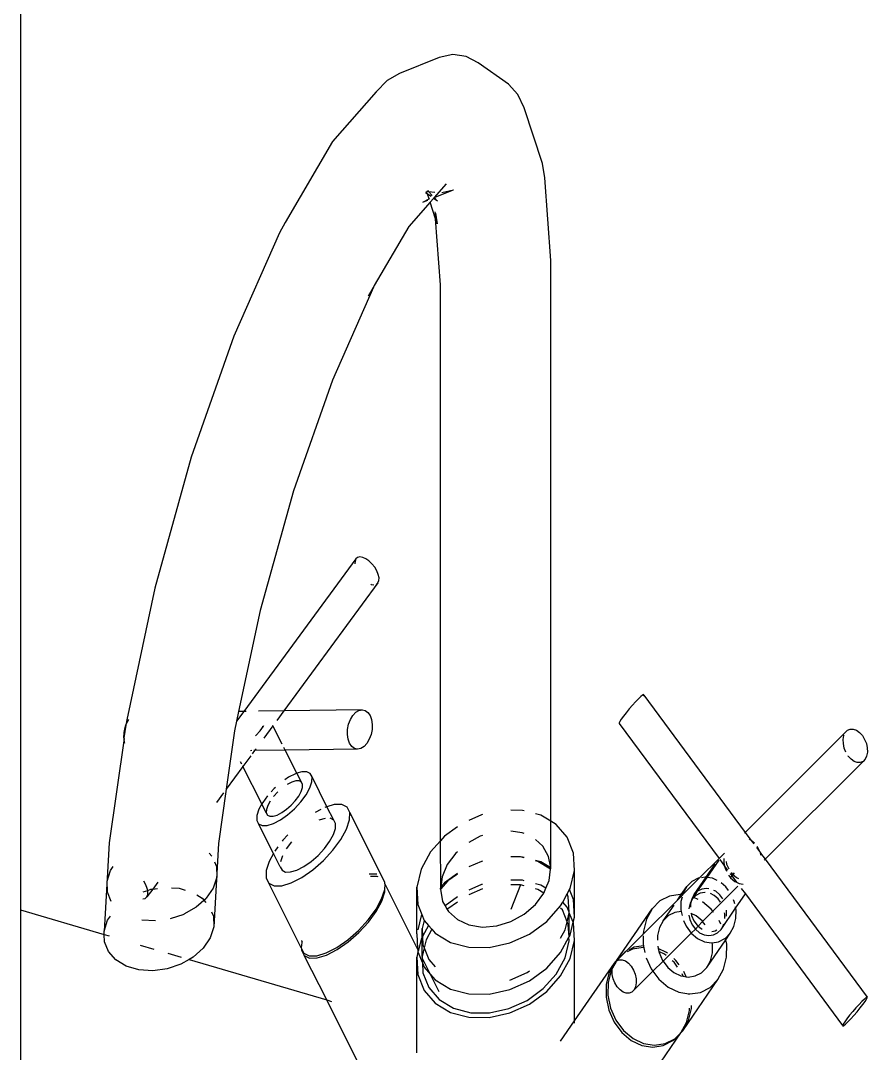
# Model space of a CAD drawing. Extents: x -4.5 to 11.4, y -6.8 to 6.5.
# Drawn here: x 4.4443 to 4.5459, y -2.7579 to -2.634 of the extents above; entities that cross this region are included whole.
import ezdxf

# ---------------------------------------------------------------- set-up
doc = ezdxf.new("R2010")
doc.units = 0
doc.layers.get('0').update_dxf_attribs({"linetype": 'CONTINUOUS'})

msp = doc.modelspace()

# ---------------------------------------------------------------- linework, layer by layer
for p, q in [((4.44431, -1.62088), (4.44431, -2.74071)), ((4.49451, -2.63843), (4.48978, -2.64033)), ((4.49616, -2.63807), (4.49451, -2.63843)), ((4.49775, -2.63828), (4.49616, -2.63807)), ((4.49919, -2.63904), (4.49775, -2.63828)), ((4.50283, -2.64162), (4.49919, -2.63904)), ((4.48978, -2.64033), (4.48828, -2.64119)), ((4.48828, -2.64119), (4.48697, -2.64252)), ((4.50396, -2.64284), (4.50283, -2.64162)), ((4.48697, -2.64252), (4.48171, -2.64849)), ((4.50471, -2.64446), (4.50396, -2.64284)), ((4.50692, -2.65112), (4.50471, -2.64446)), ((4.48171, -2.64849), (4.47606, -2.65821)), ((4.5072, -2.65284), (4.50692, -2.65112)), ((4.50792, -2.66277), (4.5072, -2.65284)), ((4.49312, -2.65481), (4.49289, -2.65465)), ((4.49312, -2.65481), (4.49301, -2.6545)), ((4.49305, -2.65447), (4.49322, -2.65445)), ((4.49316, -2.65434), (4.49322, -2.65445)), ((4.49322, -2.65445), (4.49325, -2.65449)), ((4.49325, -2.65449), (4.49368, -2.65496)), ((4.49325, -2.65449), (4.49401, -2.65459)), ((4.49538, -2.65359), (4.49392, -2.65523)), ((4.49392, -2.65523), (4.49623, -2.65431)), ((4.49484, -2.65461), (4.49623, -2.65431)), ((4.49344, -2.65578), (4.49087, -2.6587)), ((4.49256, -2.65578), (4.49331, -2.65538)), ((4.49256, -2.65578), (4.49317, -2.65554)), ((4.49355, -2.65511), (4.49312, -2.65481)), ((4.49331, -2.65538), (4.49312, -2.65481)), ((4.49331, -2.65538), (4.49336, -2.65533)), ((4.49384, -2.65532), (4.49344, -2.65578)), ((4.4941, -2.65777), (4.49344, -2.65578)), ((4.49392, -2.65523), (4.49384, -2.65532)), ((4.49434, -2.65567), (4.49384, -2.65532)), ((4.49392, -2.65523), (4.49434, -2.65567)), ((4.49409, -2.65708), (4.49404, -2.65693)), ((4.49409, -2.65708), (4.49429, -2.65836)), ((4.4941, -2.65777), (4.49409, -2.65708)), ((4.47606, -2.65821), (4.47537, -2.65944)), ((4.49429, -2.65836), (4.4941, -2.65777)), ((4.49468, -2.66569), (4.4941, -2.65777)), ((4.47537, -2.65944), (4.46989, -2.67185)), ((4.49087, -2.6587), (4.48673, -2.66578)), ((4.50792, -2.73008), (4.50792, -2.66277)), ((4.48673, -2.66578), (4.48664, -2.66597)), ((4.49468, -2.73241), (4.49468, -2.66569)), ((4.48664, -2.66597), (4.48172, -2.67713)), ((4.48604, -2.66701), (4.48664, -2.66597)), ((4.46989, -2.67185), (4.46479, -2.6864)), ((4.48172, -2.67713), (4.47705, -2.69043)), ((4.46479, -2.6864), (4.46041, -2.7021)), ((4.47705, -2.69043), (4.47305, -2.70478)), ((4.48454, -2.69859), (4.47107, -2.7169)), ((4.48443, -2.69886), (4.48442, -2.69917)), ((4.48454, -2.69859), (4.48443, -2.69886)), ((4.48474, -2.69841), (4.48454, -2.69859)), ((4.48502, -2.69835), (4.48474, -2.69841)), ((4.48535, -2.69841), (4.48502, -2.69835)), ((4.48572, -2.69857), (4.48535, -2.69841)), ((4.4861, -2.69883), (4.48572, -2.69857)), ((4.48646, -2.69918), (4.4861, -2.69883)), ((4.48679, -2.69958), (4.48646, -2.69918)), ((4.48704, -2.70001), (4.48679, -2.69958)), ((4.48722, -2.70045), (4.48704, -2.70001)), ((4.48731, -2.70085), (4.48722, -2.70045)), ((4.48718, -2.70147), (4.47589, -2.71683)), ((4.48634, -2.70164), (4.48637, -2.70165)), ((4.48637, -2.70165), (4.48668, -2.7017)), ((4.48698, -2.70165), (4.48718, -2.70147)), ((4.48718, -2.70147), (4.4873, -2.7012)), ((4.4873, -2.7012), (4.48731, -2.70085)), ((4.46041, -2.7021), (4.45704, -2.71789)), ((4.47305, -2.70478), (4.47046, -2.71691)), ((4.51844, -2.71537), (4.51809, -2.71573)), ((4.51872, -2.7151), (4.51844, -2.71537)), ((4.51893, -2.71493), (4.51872, -2.7151)), ((4.51905, -2.71487), (4.51893, -2.71493)), ((4.51902, -2.71504), (4.51907, -2.71493)), ((4.51907, -2.71493), (4.51905, -2.71487)), ((4.51907, -2.71493), (4.53126, -2.73141)), ((4.48527, -2.71669), (4.47589, -2.71683)), ((4.48489, -2.71677), (4.48527, -2.71669)), ((4.48527, -2.71669), (4.48564, -2.71678)), ((4.51732, -2.7166), (4.51695, -2.71705)), ((4.51771, -2.71615), (4.51732, -2.7166)), ((4.51809, -2.71573), (4.51771, -2.71615)), ((4.45704, -2.71789), (4.45695, -2.71855)), ((4.45706, -2.71826), (4.45729, -2.71787)), ((4.47107, -2.7169), (4.47022, -2.71806)), ((4.47046, -2.71691), (4.47022, -2.71806)), ((4.47107, -2.7169), (4.47046, -2.71691)), ((4.47138, -2.7169), (4.47107, -2.7169)), ((4.47589, -2.71683), (4.47283, -2.71688)), ((4.47589, -2.71683), (4.47503, -2.718)), ((4.48366, -2.71843), (4.48387, -2.71787)), ((4.48387, -2.71787), (4.48416, -2.71738)), ((4.48416, -2.71738), (4.48451, -2.717)), ((4.48451, -2.717), (4.48489, -2.71677)), ((4.48564, -2.71678), (4.48597, -2.71701)), ((4.48597, -2.71701), (4.48623, -2.71739)), ((4.48623, -2.71739), (4.48641, -2.71788)), ((4.48641, -2.71788), (4.48649, -2.71845)), ((4.51637, -2.71783), (4.51619, -2.7181)), ((4.51663, -2.71747), (4.51637, -2.71783)), ((4.51695, -2.71705), (4.51663, -2.71747)), ((4.45695, -2.71855), (4.45671, -2.72005)), ((4.45673, -2.71944), (4.45685, -2.71883)), ((4.45685, -2.71883), (4.45695, -2.71855)), ((4.45695, -2.71855), (4.45706, -2.71826)), ((4.46997, -2.71921), (4.46897, -2.72624)), ((4.47022, -2.71806), (4.46997, -2.71921)), ((4.47254, -2.71977), (4.47304, -2.71923)), ((4.47304, -2.71923), (4.47345, -2.71867)), ((4.4733, -2.7187), (4.47345, -2.71867)), ((4.47345, -2.71867), (4.4735, -2.71858)), ((4.47458, -2.71861), (4.47348, -2.72011)), ((4.47458, -2.71861), (4.47456, -2.71857)), ((4.47461, -2.71857), (4.47458, -2.71861)), ((4.4757, -2.72084), (4.47458, -2.71861)), ((4.48352, -2.71966), (4.48354, -2.71905)), ((4.48354, -2.71905), (4.48366, -2.71843)), ((4.48647, -2.71907), (4.48635, -2.71968)), ((4.48649, -2.71845), (4.48647, -2.71907)), ((4.51619, -2.7181), (4.51611, -2.71828)), ((4.51611, -2.71828), (4.51613, -2.71834)), ((4.51613, -2.71834), (4.52811, -2.73456)), ((4.53126, -2.73141), (4.54353, -2.71915)), ((4.54353, -2.71915), (4.54385, -2.71902)), ((4.54385, -2.71902), (4.54421, -2.71902)), ((4.54421, -2.71902), (4.54459, -2.71915)), ((4.54459, -2.71915), (4.54496, -2.71942)), ((4.45672, -2.72015), (4.45493, -2.73268)), ((4.45671, -2.72005), (4.45673, -2.71944)), ((4.45672, -2.72015), (4.45671, -2.72005)), ((4.45679, -2.72062), (4.45672, -2.72015)), ((4.47247, -2.71983), (4.47254, -2.71977)), ((4.48361, -2.72023), (4.48352, -2.71966)), ((4.48378, -2.72072), (4.48361, -2.72023)), ((4.48614, -2.72024), (4.48585, -2.72073)), ((4.48635, -2.71968), (4.48614, -2.72024)), ((4.54301, -2.72025), (4.54309, -2.71979)), ((4.54302, -2.72076), (4.54301, -2.72025)), ((4.54309, -2.71979), (4.54311, -2.71976)), ((4.54496, -2.71942), (4.5453, -2.71979)), ((4.5453, -2.71979), (4.54557, -2.72025)), ((4.54557, -2.72025), (4.54578, -2.72076)), ((4.45683, -2.72075), (4.45679, -2.72062)), ((4.47205, -2.7216), (4.47189, -2.72161)), ((4.47238, -2.7216), (4.47209, -2.722)), ((4.47238, -2.7216), (4.4723, -2.7216)), ((4.47255, -2.72138), (4.47238, -2.7216)), ((4.47606, -2.72155), (4.47238, -2.7216)), ((4.47606, -2.72155), (4.47589, -2.72122)), ((4.48474, -2.72142), (4.47606, -2.72155)), ((4.47745, -2.72431), (4.47606, -2.72155)), ((4.48404, -2.7211), (4.48378, -2.72072)), ((4.48437, -2.72133), (4.48404, -2.7211)), ((4.48474, -2.72142), (4.48437, -2.72133)), ((4.48513, -2.72134), (4.48474, -2.72142)), ((4.48551, -2.72111), (4.48513, -2.72134)), ((4.48585, -2.72073), (4.48551, -2.72111)), ((4.54313, -2.72129), (4.54302, -2.72076)), ((4.54332, -2.72177), (4.54313, -2.72129)), ((4.54578, -2.72076), (4.54589, -2.72128)), ((4.54589, -2.72128), (4.5459, -2.72179)), ((4.47085, -2.72324), (4.47069, -2.72293)), ((4.47193, -2.72222), (4.47098, -2.72351)), ((4.53363, -2.73462), (4.54538, -2.72289)), ((4.54361, -2.72225), (4.54359, -2.72223)), ((4.54394, -2.72263), (4.54361, -2.72225)), ((4.54431, -2.72289), (4.54394, -2.72263)), ((4.54469, -2.72302), (4.54431, -2.72289)), ((4.54538, -2.72289), (4.54505, -2.72302)), ((4.54564, -2.72262), (4.54538, -2.72289)), ((4.54581, -2.72225), (4.54564, -2.72262)), ((4.5459, -2.72179), (4.54581, -2.72225)), ((4.47098, -2.72351), (4.46897, -2.72624)), ((4.47098, -2.72351), (4.47095, -2.72344)), ((4.47325, -2.728), (4.47098, -2.72351)), ((4.47803, -2.72414), (4.47745, -2.72431)), ((4.47863, -2.72413), (4.47803, -2.72414)), ((4.47905, -2.72434), (4.47863, -2.72413)), ((4.54505, -2.72302), (4.54469, -2.72302)), ((4.47644, -2.7248), (4.476, -2.72511)), ((4.47683, -2.72539), (4.47628, -2.72568)), ((4.47728, -2.72437), (4.47644, -2.7248)), ((4.47732, -2.72524), (4.47683, -2.72539)), ((4.47745, -2.72431), (4.47728, -2.72437)), ((4.47771, -2.72524), (4.47732, -2.72524)), ((4.47799, -2.72538), (4.47745, -2.72431)), ((4.47799, -2.72538), (4.47771, -2.72524)), ((4.47813, -2.72565), (4.47799, -2.72538)), ((4.47901, -2.72608), (4.47925, -2.72535)), ((4.47927, -2.72476), (4.47905, -2.72434)), ((4.47925, -2.72535), (4.47927, -2.72476)), ((4.48106, -2.72833), (4.47927, -2.72476)), ((4.46866, -2.72666), (4.46782, -2.72781)), ((4.46897, -2.72624), (4.46804, -2.73274)), ((4.47473, -2.72615), (4.47437, -2.72654)), ((4.47515, -2.72656), (4.47466, -2.7271)), ((4.47488, -2.72602), (4.47473, -2.72615)), ((4.47767, -2.72706), (4.47796, -2.72652)), ((4.47796, -2.72652), (4.47812, -2.72604)), ((4.47812, -2.72604), (4.47813, -2.72565)), ((4.47857, -2.7269), (4.47901, -2.72608)), ((4.47335, -2.72782), (4.47325, -2.728)), ((4.47393, -2.72703), (4.47335, -2.72782)), ((4.47424, -2.72766), (4.47395, -2.7282)), ((4.47676, -2.72816), (4.47726, -2.72762)), ((4.47718, -2.72858), (4.47794, -2.72775)), ((4.47726, -2.72762), (4.47767, -2.72706)), ((4.47794, -2.72775), (4.47857, -2.7269)), ((4.4729, -2.72864), (4.47266, -2.72937)), ((4.47325, -2.728), (4.4729, -2.72864)), ((4.47378, -2.72907), (4.47325, -2.728)), ((4.47379, -2.72868), (4.47378, -2.72907)), ((4.47378, -2.72907), (4.47392, -2.72934)), ((4.47395, -2.7282), (4.47379, -2.72868)), ((4.47509, -2.72933), (4.47563, -2.72904)), ((4.47563, -2.72904), (4.47621, -2.72864)), ((4.47621, -2.72864), (4.47676, -2.72816)), ((4.47634, -2.72932), (4.47718, -2.72858)), ((4.48031, -2.72866), (4.47963, -2.72901)), ((4.48106, -2.72833), (4.48079, -2.72841)), ((4.48191, -2.72807), (4.48106, -2.72833)), ((4.48187, -2.72993), (4.48106, -2.72833)), ((4.48283, -2.72805), (4.48191, -2.72807)), ((4.48347, -2.72837), (4.48283, -2.72805)), ((4.48379, -2.72901), (4.48347, -2.72837)), ((4.48376, -2.72991), (4.48379, -2.72901)), ((4.48801, -2.73739), (4.48379, -2.72901)), ((4.50451, -2.72877), (4.50314, -2.72876)), ((4.50473, -2.72883), (4.50451, -2.72877)), ((4.47266, -2.72937), (4.47265, -2.72997)), ((4.47265, -2.72997), (4.47286, -2.73038)), ((4.47286, -2.73038), (4.47328, -2.73059)), ((4.47465, -2.73395), (4.47286, -2.73038)), ((4.47388, -2.73058), (4.47463, -2.73036)), ((4.47392, -2.72934), (4.4742, -2.72948)), ((4.4742, -2.72948), (4.4746, -2.72948)), ((4.4746, -2.72948), (4.47509, -2.72933)), ((4.47463, -2.73036), (4.47547, -2.72992)), ((4.47547, -2.72992), (4.47634, -2.72932)), ((4.48084, -2.72973), (4.4801, -2.72995)), ((4.48187, -2.72993), (4.48145, -2.72972)), ((4.48208, -2.73035), (4.48187, -2.72993)), ((4.48207, -2.73094), (4.48208, -2.73035)), ((4.4834, -2.73102), (4.48376, -2.72991)), ((4.49961, -2.72929), (4.4981, -2.72997)), ((4.49971, -2.72926), (4.49961, -2.72929)), ((4.50671, -2.72935), (4.50608, -2.72918)), ((4.50792, -2.73008), (4.50671, -2.72935)), ((4.50791, -2.73567), (4.50792, -2.73008)), ((4.50855, -2.73045), (4.50792, -2.73008)), ((4.47328, -2.73059), (4.47388, -2.73058)), ((4.48183, -2.73167), (4.48207, -2.73094)), ((4.48272, -2.73226), (4.4834, -2.73102)), ((4.49671, -2.73074), (4.49516, -2.73187)), ((4.50449, -2.73146), (4.50314, -2.73125)), ((4.50473, -2.73156), (4.50449, -2.73146)), ((4.50989, -2.732), (4.50855, -2.73045)), ((4.53117, -2.7315), (4.53126, -2.73141)), ((4.53126, -2.73141), (4.53193, -2.73233)), ((4.45493, -2.73268), (4.45433, -2.74327)), ((4.46804, -2.73274), (4.46748, -2.74277)), ((4.47576, -2.73236), (4.47569, -2.73246)), ((4.47636, -2.73171), (4.47576, -2.73236)), ((4.47679, -2.73256), (4.47617, -2.7334)), ((4.48075, -2.73334), (4.48138, -2.73249)), ((4.48138, -2.73249), (4.48183, -2.73167)), ((4.48178, -2.73354), (4.48272, -2.73226)), ((4.49468, -2.73241), (4.49349, -2.73374)), ((4.49516, -2.73187), (4.49468, -2.73241)), ((4.49472, -2.73797), (4.49468, -2.73241)), ((4.49945, -2.73187), (4.4981, -2.73262)), ((4.49971, -2.73179), (4.49945, -2.73187)), ((4.50697, -2.73305), (4.50608, -2.73226)), ((4.51064, -2.73389), (4.50989, -2.732)), ((4.53193, -2.73233), (4.53171, -2.73223)), ((4.53198, -2.73237), (4.53193, -2.73233)), ((4.53237, -2.73271), (4.53198, -2.73237)), ((4.53198, -2.73237), (4.53228, -2.73279)), ((4.46694, -2.73391), (4.46726, -2.73427)), ((4.47465, -2.73395), (4.47414, -2.73489)), ((4.47546, -2.73556), (4.47465, -2.73395)), ((4.47518, -2.73316), (4.47482, -2.73365)), ((4.47999, -2.73417), (4.48075, -2.73334)), ((4.48063, -2.73479), (4.48178, -2.73354)), ((4.49349, -2.73374), (4.49236, -2.73583)), ((4.49652, -2.73391), (4.4955, -2.73528)), ((4.49671, -2.73374), (4.49652, -2.73391)), ((4.50766, -2.73429), (4.50697, -2.73305)), ((4.51076, -2.73599), (4.51064, -2.73389)), ((4.52811, -2.73454), (4.52877, -2.73391)), ((4.5326, -2.73322), (4.53307, -2.73385)), ((4.53282, -2.73329), (4.53269, -2.73312)), ((4.53307, -2.73385), (4.53282, -2.73329)), ((4.53309, -2.73391), (4.53307, -2.73385)), ((4.53315, -2.73418), (4.53309, -2.73391)), ((4.53309, -2.73391), (4.53363, -2.73462)), ((4.46757, -2.73496), (4.4678, -2.73552)), ((4.47414, -2.73489), (4.47378, -2.736)), ((4.47571, -2.73423), (4.47548, -2.73496)), ((4.47828, -2.73551), (4.47915, -2.73491)), ((4.47915, -2.73491), (4.47999, -2.73417)), ((4.47935, -2.73591), (4.48063, -2.73479)), ((4.4955, -2.73528), (4.49487, -2.73677)), ((4.49961, -2.73489), (4.4981, -2.73556)), ((4.49971, -2.73485), (4.49961, -2.73489)), ((4.50429, -2.73436), (4.50314, -2.73435)), ((4.50473, -2.73448), (4.50429, -2.73436)), ((4.50451, -2.73437), (4.50429, -2.73436)), ((4.50473, -2.73443), (4.50451, -2.73437)), ((4.50671, -2.73495), (4.50608, -2.73478)), ((4.50635, -2.7349), (4.50608, -2.73483)), ((4.5079, -2.73584), (4.50635, -2.7349)), ((4.50791, -2.73567), (4.50671, -2.73495)), ((4.50791, -2.73567), (4.50766, -2.73429)), ((4.52811, -2.73456), (4.52578, -2.73689)), ((4.52656, -2.7368), (4.52766, -2.7352)), ((4.52669, -2.73682), (4.52811, -2.73475)), ((4.52811, -2.73456), (4.52811, -2.73454)), ((4.52819, -2.73467), (4.52878, -2.73547)), ((4.5287, -2.73453), (4.52869, -2.73506)), ((4.52869, -2.73506), (4.52878, -2.73547)), ((4.52896, -2.73492), (4.52902, -2.73524)), ((4.52902, -2.73524), (4.52927, -2.7358)), ((4.53354, -2.73471), (4.53363, -2.73462)), ((4.53363, -2.73462), (4.54587, -2.7512)), ((4.45468, -2.73729), (4.4551, -2.73599)), ((4.4551, -2.73599), (4.45542, -2.73553)), ((4.4678, -2.73552), (4.46783, -2.7368)), ((4.47378, -2.736), (4.47376, -2.7369)), ((4.47546, -2.73556), (4.47567, -2.73597)), ((4.47567, -2.73597), (4.47609, -2.73618)), ((4.47609, -2.73618), (4.4767, -2.73617)), ((4.4767, -2.73617), (4.47744, -2.73595)), ((4.47744, -2.73595), (4.47828, -2.73551)), ((4.47803, -2.73683), (4.47935, -2.73591)), ((4.48705, -2.73644), (4.48614, -2.73645)), ((4.49236, -2.73583), (4.49183, -2.73799)), ((4.49671, -2.73634), (4.49516, -2.73747)), ((4.49671, -2.73642), (4.49557, -2.73725)), ((4.50773, -2.73721), (4.5079, -2.73584)), ((4.5079, -2.73584), (4.50792, -2.73571)), ((4.50792, -2.73571), (4.50791, -2.73567)), ((4.51024, -2.73816), (4.51076, -2.73599)), ((4.51076, -2.74159), (4.51076, -2.73599)), ((4.52878, -2.73547), (4.52913, -2.73595)), ((4.52878, -2.73547), (4.52883, -2.73573)), ((4.52883, -2.73573), (4.52899, -2.73609)), ((4.52925, -2.73656), (4.5295, -2.73689)), ((4.52944, -2.73637), (4.53021, -2.73741)), ((4.5295, -2.73689), (4.52998, -2.73626)), ((4.52957, -2.73623), (4.5297, -2.7364)), ((4.5297, -2.7364), (4.53019, -2.73682)), ((4.45472, -2.73858), (4.45468, -2.73729)), ((4.45933, -2.7377), (4.45908, -2.73729)), ((4.45951, -2.73814), (4.45933, -2.7377)), ((4.46076, -2.73741), (4.46016, -2.73822)), ((4.46783, -2.7368), (4.46741, -2.7381)), ((4.47376, -2.7369), (4.47408, -2.73753)), ((4.47408, -2.73753), (4.47472, -2.73785)), ((4.47798, -2.74528), (4.47408, -2.73753)), ((4.47563, -2.73784), (4.47676, -2.73749)), ((4.47676, -2.73749), (4.47803, -2.73683)), ((4.48708, -2.7367), (4.48627, -2.73671)), ((4.48722, -2.73677), (4.48708, -2.7367)), ((4.48799, -2.73829), (4.48804, -2.73765)), ((4.488, -2.73758), (4.48801, -2.73739)), ((4.48804, -2.73765), (4.488, -2.73758)), ((4.49194, -2.74539), (4.48804, -2.73765)), ((4.49557, -2.73725), (4.49468, -2.73825)), ((4.49487, -2.73677), (4.49472, -2.73797)), ((4.49516, -2.73747), (4.49472, -2.73797)), ((4.49961, -2.73768), (4.4981, -2.73836)), ((4.49971, -2.73766), (4.49961, -2.73768)), ((4.50451, -2.73717), (4.50314, -2.73715)), ((4.50429, -2.73772), (4.50314, -2.73771)), ((4.50429, -2.73772), (4.50314, -2.74066)), ((4.50473, -2.73783), (4.50429, -2.73772)), ((4.50473, -2.73722), (4.50451, -2.73717)), ((4.50671, -2.73775), (4.50608, -2.73758)), ((4.50734, -2.73813), (4.50671, -2.73775)), ((4.50734, -2.73813), (4.50773, -2.73721)), ((4.52374, -2.7389), (4.52578, -2.73689)), ((4.52485, -2.73731), (4.52423, -2.73793)), ((4.52561, -2.73692), (4.52485, -2.73731)), ((4.52512, -2.73889), (4.52656, -2.7368)), ((4.52553, -2.73848), (4.52669, -2.73682)), ((4.52578, -2.73689), (4.52561, -2.73692)), ((4.52646, -2.73679), (4.526, -2.73686)), ((4.52656, -2.7368), (4.52646, -2.73679)), ((4.52669, -2.73682), (4.52656, -2.7368)), ((4.52733, -2.73692), (4.52669, -2.73682)), ((4.52789, -2.73719), (4.52733, -2.73692)), ((4.52891, -2.73795), (4.52836, -2.73749)), ((4.5295, -2.73689), (4.52999, -2.73731)), ((4.52999, -2.73731), (4.53021, -2.73741)), ((4.53019, -2.73682), (4.53045, -2.73694)), ((4.53021, -2.73741), (4.53054, -2.73757)), ((4.53054, -2.73757), (4.53099, -2.73764)), ((4.45518, -2.73973), (4.45472, -2.73858)), ((4.45901, -2.73856), (4.45956, -2.73838)), ((4.46016, -2.73822), (4.45947, -2.73916)), ((4.45947, -2.73916), (4.45958, -2.73889)), ((4.45956, -2.73838), (4.45951, -2.73814)), ((4.45956, -2.73838), (4.45992, -2.73825)), ((4.45959, -2.73854), (4.45956, -2.73838)), ((4.45958, -2.73889), (4.45959, -2.73854)), ((4.45992, -2.73825), (4.46016, -2.73822)), ((4.46016, -2.73822), (4.46072, -2.73815)), ((4.46243, -2.73807), (4.46332, -2.73813)), ((4.46332, -2.73813), (4.46405, -2.73834)), ((4.46544, -2.73893), (4.46608, -2.73931)), ((4.46741, -2.7381), (4.46658, -2.73933)), ((4.47472, -2.73785), (4.47563, -2.73784)), ((4.48762, -2.7394), (4.48799, -2.73829)), ((4.48766, -2.73966), (4.48802, -2.73856)), ((4.48802, -2.73856), (4.48799, -2.73829)), ((4.49183, -2.73799), (4.49195, -2.74009)), ((4.49183, -2.74359), (4.49183, -2.73799)), ((4.49468, -2.73825), (4.49472, -2.73797)), ((4.49468, -2.73825), (4.49494, -2.7397)), ((4.49971, -2.7382), (4.4981, -2.73893)), ((4.50635, -2.73826), (4.50608, -2.73819)), ((4.50608, -2.74007), (4.50709, -2.73871)), ((4.50709, -2.73871), (4.50635, -2.73826)), ((4.50709, -2.73871), (4.50734, -2.73813)), ((4.50936, -2.73978), (4.50988, -2.73881)), ((4.50988, -2.73881), (4.51017, -2.73829)), ((4.51002, -2.73914), (4.50988, -2.73881)), ((4.51017, -2.73829), (4.51024, -2.73816)), ((4.51064, -2.73949), (4.51017, -2.73829)), ((4.52217, -2.73906), (4.52101, -2.73965)), ((4.52344, -2.73886), (4.52217, -2.73906)), ((4.52311, -2.73955), (4.52358, -2.73888)), ((4.52311, -2.73955), (4.52373, -2.73894)), ((4.52358, -2.73888), (4.52344, -2.73886)), ((4.52358, -2.73888), (4.52423, -2.73793)), ((4.52374, -2.7389), (4.52358, -2.73888)), ((4.52374, -2.7389), (4.52373, -2.73894)), ((4.52378, -2.73875), (4.52374, -2.7389)), ((4.52423, -2.73793), (4.52378, -2.73875)), ((4.52512, -2.73889), (4.52497, -2.73917)), ((4.52509, -2.73922), (4.52553, -2.73848)), ((4.52534, -2.73898), (4.52509, -2.73922)), ((4.52553, -2.73848), (4.52512, -2.73889)), ((4.52584, -2.73872), (4.52534, -2.73898)), ((4.52603, -2.73823), (4.52553, -2.73848)), ((4.52639, -2.73863), (4.52584, -2.73872)), ((4.52659, -2.73814), (4.52603, -2.73823)), ((4.52643, -2.73864), (4.52639, -2.73863)), ((4.52689, -2.73819), (4.52659, -2.73814)), ((4.52751, -2.73898), (4.52707, -2.73877)), ((4.52736, -2.74089), (4.53036, -2.73789)), ((4.52771, -2.73849), (4.52747, -2.73838)), ((4.528, -2.7394), (4.52751, -2.73898)), ((4.5282, -2.7389), (4.52771, -2.73849)), ((4.52856, -2.7394), (4.5282, -2.7389)), ((4.52924, -2.7384), (4.52891, -2.73795)), ((4.5301, -2.74052), (4.53127, -2.73881)), ((4.53077, -2.73817), (4.53127, -2.73881)), ((4.53127, -2.73881), (4.54293, -2.75461)), ((4.45899, -2.7394), (4.45927, -2.73934)), ((4.45927, -2.73934), (4.45947, -2.73916)), ((4.46656, -2.73935), (4.46538, -2.74041)), ((4.46608, -2.73931), (4.46653, -2.73982)), ((4.48695, -2.74064), (4.48762, -2.7394)), ((4.48698, -2.7409), (4.48766, -2.73966)), ((4.49195, -2.74009), (4.49243, -2.74129)), ((4.49494, -2.7397), (4.49523, -2.74022)), ((4.49671, -2.73914), (4.49523, -2.74022)), ((4.49523, -2.74022), (4.4955, -2.74069)), ((4.49671, -2.73978), (4.49557, -2.74061)), ((4.50473, -2.74124), (4.50608, -2.74007)), ((4.50744, -2.74211), (4.5091, -2.74025)), ((4.5091, -2.74025), (4.50936, -2.73978)), ((4.50989, -2.7404), (4.50936, -2.73978)), ((4.51012, -2.74098), (4.51002, -2.73914)), ((4.51076, -2.74159), (4.51064, -2.73949)), ((4.51902, -2.74364), (4.52311, -2.73955)), ((4.52101, -2.73965), (4.52007, -2.74059)), ((4.52141, -2.74204), (4.52271, -2.74014)), ((4.52354, -2.7397), (4.52353, -2.74072)), ((4.52367, -2.73918), (4.52354, -2.7397)), ((4.52463, -2.73992), (4.52448, -2.74054)), ((4.52476, -2.73968), (4.52463, -2.73992)), ((4.52476, -2.73968), (4.52467, -2.74005)), ((4.52467, -2.74005), (4.52467, -2.7404)), ((4.52493, -2.73939), (4.52476, -2.73968)), ((4.52483, -2.73943), (4.52476, -2.73968)), ((4.52497, -2.73917), (4.52483, -2.73943)), ((4.52509, -2.73922), (4.52493, -2.73939)), ((4.52509, -2.73922), (4.52497, -2.73917)), ((4.52561, -2.73947), (4.52509, -2.73922)), ((4.52716, -2.74062), (4.52611, -2.73974)), ((4.52829, -2.73979), (4.528, -2.7394)), ((4.52993, -2.73972), (4.52984, -2.73951)), ((4.52999, -2.74001), (4.52993, -2.73972)), ((4.44431, -2.74071), (4.45434, -2.74367)), ((4.44431, -2.74071), (4.44431, -2.79636)), ((4.45475, -2.74196), (4.45508, -2.74148)), ((4.46388, -2.74126), (4.46224, -2.74181)), ((4.46538, -2.74041), (4.4639, -2.74125)), ((4.46723, -2.74097), (4.46744, -2.74149)), ((4.46744, -2.74149), (4.46748, -2.74277)), ((4.486, -2.74193), (4.48695, -2.74064)), ((4.48603, -2.74219), (4.48698, -2.7409)), ((4.49236, -2.74142), (4.49195, -2.7431)), ((4.49243, -2.74129), (4.49236, -2.74142)), ((4.49243, -2.74129), (4.49271, -2.74198)), ((4.49557, -2.74061), (4.4955, -2.74069)), ((4.4955, -2.74069), (4.49563, -2.74093)), ((4.49563, -2.74093), (4.49671, -2.74189)), ((4.50314, -2.74211), (4.50473, -2.74124)), ((4.50931, -2.74073), (4.5091, -2.7405)), ((4.50987, -2.74214), (4.50931, -2.74073)), ((4.50987, -2.74214), (4.51013, -2.74109)), ((4.51012, -2.74098), (4.50989, -2.7404)), ((4.51013, -2.74109), (4.51012, -2.74098)), ((4.51061, -2.74221), (4.51013, -2.74109)), ((4.51013, -2.74396), (4.51013, -2.74109)), ((4.51584, -2.74675), (4.52007, -2.74059)), ((4.52007, -2.74059), (4.51939, -2.74183)), ((4.52204, -2.74141), (4.52141, -2.74204)), ((4.5228, -2.74102), (4.52204, -2.74141)), ((4.52356, -2.7409), (4.5228, -2.74102)), ((4.52353, -2.74072), (4.52356, -2.7409)), ((4.52356, -2.7409), (4.52367, -2.7414)), ((4.52448, -2.74054), (4.52448, -2.74059)), ((4.5245, -2.74135), (4.52461, -2.74189)), ((4.52474, -2.74111), (4.52475, -2.74114)), ((4.52535, -2.74142), (4.52475, -2.74114)), ((4.52475, -2.74114), (4.5248, -2.74139)), ((4.5248, -2.74139), (4.52508, -2.74202)), ((4.52609, -2.74205), (4.52535, -2.74142)), ((4.52614, -2.74211), (4.52736, -2.74089)), ((4.52736, -2.74089), (4.52716, -2.74062)), ((4.52745, -2.74102), (4.52736, -2.74089)), ((4.52836, -2.74306), (4.5301, -2.74052)), ((4.52881, -2.74123), (4.52878, -2.74106)), ((4.52881, -2.74174), (4.52881, -2.74123)), ((4.52898, -2.74149), (4.529, -2.74141)), ((4.529, -2.74141), (4.52901, -2.74074)), ((4.5301, -2.74052), (4.53007, -2.74037)), ((4.53015, -2.74074), (4.5301, -2.74052)), ((4.53013, -2.74176), (4.53015, -2.74074)), ((4.45433, -2.74327), (4.45475, -2.74196)), ((4.4605, -2.74205), (4.45884, -2.74194)), ((4.46748, -2.74277), (4.46706, -2.74408)), ((4.48485, -2.74318), (4.486, -2.74193)), ((4.48488, -2.74344), (4.48603, -2.74219)), ((4.49271, -2.74198), (4.49247, -2.74296)), ((4.49324, -2.7426), (4.49252, -2.74392)), ((4.49271, -2.74198), (4.49324, -2.7426)), ((4.49324, -2.7426), (4.49364, -2.74305)), ((4.49671, -2.74189), (4.4981, -2.74252)), ((4.4981, -2.74252), (4.49971, -2.74278)), ((4.49971, -2.74278), (4.50143, -2.74264)), ((4.50143, -2.74264), (4.50314, -2.74211)), ((4.50535, -2.74363), (4.50744, -2.74211)), ((4.50964, -2.74312), (4.50987, -2.74214)), ((4.51002, -2.74249), (4.50987, -2.74214)), ((4.51013, -2.74396), (4.51002, -2.74249)), ((4.51024, -2.74375), (4.51061, -2.74221)), ((4.51061, -2.74221), (4.51076, -2.74159)), ((4.51064, -2.74229), (4.51061, -2.74221)), ((4.51076, -2.74439), (4.51064, -2.74229)), ((4.51939, -2.74183), (4.51903, -2.74327)), ((4.52141, -2.74204), (4.52096, -2.74285)), ((4.52385, -2.742), (4.52416, -2.74269)), ((4.52416, -2.74269), (4.52476, -2.74351)), ((4.52461, -2.74189), (4.52488, -2.74251)), ((4.52488, -2.74251), (4.52528, -2.74305)), ((4.52508, -2.74202), (4.52548, -2.74256)), ((4.52528, -2.74305), (4.52559, -2.74266)), ((4.52548, -2.74256), (4.52559, -2.74266)), ((4.52559, -2.74266), (4.52614, -2.74211)), ((4.52559, -2.74266), (4.52597, -2.74297)), ((4.52614, -2.74211), (4.52609, -2.74205)), ((4.52643, -2.74251), (4.52614, -2.74211)), ((4.52833, -2.74244), (4.52814, -2.742)), ((4.52836, -2.74306), (4.52865, -2.74253)), ((4.52865, -2.74253), (4.52868, -2.7424)), ((4.52945, -2.74353), (4.52989, -2.74272)), ((4.52989, -2.74272), (4.53013, -2.74176)), ((4.45434, -2.74367), (4.45433, -2.74327)), ((4.45436, -2.74455), (4.45434, -2.74367)), ((4.45434, -2.74367), (4.45495, -2.74384)), ((4.48357, -2.7443), (4.48485, -2.74318)), ((4.4836, -2.74456), (4.48488, -2.74344)), ((4.49183, -2.74359), (4.49194, -2.74539)), ((4.49247, -2.74402), (4.49236, -2.74422)), ((4.49247, -2.74402), (4.49247, -2.74296)), ((4.49247, -2.74296), (4.49252, -2.74392)), ((4.49252, -2.74392), (4.49247, -2.74402)), ((4.49247, -2.74632), (4.49247, -2.74402)), ((4.49252, -2.74392), (4.49258, -2.74492)), ((4.49364, -2.74305), (4.49296, -2.7443)), ((4.49364, -2.74305), (4.49405, -2.74353)), ((4.49405, -2.74353), (4.49589, -2.74463)), ((4.50299, -2.74469), (4.50535, -2.74363)), ((4.5091, -2.7441), (4.50964, -2.74312)), ((4.5091, -2.74584), (4.5101, -2.74401)), ((4.5101, -2.74401), (4.51013, -2.74396)), ((4.51013, -2.74445), (4.5101, -2.74401)), ((4.51013, -2.74396), (4.51024, -2.74375)), ((4.51693, -2.74573), (4.51902, -2.74364)), ((4.51902, -2.74383), (4.51901, -2.74482)), ((4.51903, -2.74327), (4.51902, -2.74364)), ((4.52073, -2.7438), (4.52072, -2.74435)), ((4.52096, -2.74285), (4.52073, -2.7438)), ((4.52139, -2.74686), (4.52476, -2.74351)), ((4.52476, -2.74351), (4.52528, -2.74305)), ((4.52476, -2.74351), (4.52551, -2.74414)), ((4.52528, -2.74305), (4.52577, -2.74346)), ((4.52577, -2.74346), (4.52632, -2.74372)), ((4.52597, -2.74297), (4.52607, -2.74302)), ((4.52632, -2.74372), (4.52689, -2.74381)), ((4.52689, -2.74381), (4.52745, -2.74373)), ((4.52725, -2.7433), (4.52764, -2.74324)), ((4.52745, -2.74373), (4.52794, -2.74347)), ((4.52764, -2.74324), (4.52786, -2.74312)), ((4.52794, -2.74347), (4.52836, -2.74306)), ((4.52888, -2.7441), (4.52945, -2.74353)), ((4.52892, -2.7443), (4.52945, -2.74353)), ((4.45484, -2.74573), (4.45436, -2.74455)), ((4.45865, -2.74494), (4.46031, -2.74542)), ((4.46706, -2.74408), (4.46622, -2.74531)), ((4.47803, -2.74464), (4.47798, -2.74528)), ((4.478, -2.74438), (4.47803, -2.74464)), ((4.47807, -2.74452), (4.47803, -2.74464)), ((4.48098, -2.74587), (4.48225, -2.74522)), ((4.48225, -2.74522), (4.48357, -2.7443)), ((4.48229, -2.74548), (4.4836, -2.74456)), ((4.49236, -2.74422), (4.49203, -2.74557)), ((4.49258, -2.74492), (4.49272, -2.74528)), ((4.49296, -2.7443), (4.49272, -2.74528)), ((4.49589, -2.74463), (4.49809, -2.74521)), ((4.49809, -2.74521), (4.50052, -2.74523)), ((4.50052, -2.74523), (4.50299, -2.74469)), ((4.50964, -2.74647), (4.51013, -2.74445)), ((4.51024, -2.74655), (4.51076, -2.74439)), ((4.51076, -2.75405), (4.51076, -2.74439)), ((4.51794, -2.74521), (4.51731, -2.74554)), ((4.51899, -2.74524), (4.51772, -2.74544)), ((4.51905, -2.74504), (4.51794, -2.74521)), ((4.5191, -2.74526), (4.51899, -2.74524)), ((4.51901, -2.74482), (4.51905, -2.74504)), ((4.51905, -2.74504), (4.5191, -2.74526)), ((4.5191, -2.74526), (4.51922, -2.74585)), ((4.52076, -2.74508), (4.52082, -2.74536)), ((4.52551, -2.74414), (4.52635, -2.74454)), ((4.52635, -2.74454), (4.52722, -2.74468)), ((4.52663, -2.74763), (4.52892, -2.7443)), ((4.52722, -2.74468), (4.52729, -2.74467)), ((4.52729, -2.74467), (4.52806, -2.74455)), ((4.52733, -2.74485), (4.52729, -2.74467)), ((4.52732, -2.74587), (4.52733, -2.74485)), ((4.52806, -2.74455), (4.52882, -2.74416)), ((4.52882, -2.74416), (4.52888, -2.7441)), ((4.52892, -2.7443), (4.52888, -2.7441)), ((4.52904, -2.74485), (4.52892, -2.7443)), ((4.52901, -2.7464), (4.52904, -2.74485)), ((4.45573, -2.74673), (4.45484, -2.74573)), ((4.46199, -2.74592), (4.46359, -2.74639)), ((4.46502, -2.74638), (4.46452, -2.74667)), ((4.46622, -2.74531), (4.46502, -2.74638)), ((4.47798, -2.74528), (4.47802, -2.74536)), ((4.47802, -2.74536), (4.47801, -2.74555)), ((4.47801, -2.74555), (4.47833, -2.74618)), ((4.47802, -2.74536), (4.4783, -2.74591)), ((4.4783, -2.74591), (4.47894, -2.74623)), ((4.47833, -2.74618), (4.47897, -2.7465)), ((4.48103, -2.75153), (4.47833, -2.74618)), ((4.47894, -2.74623), (4.47985, -2.74622)), ((4.47897, -2.7465), (4.47989, -2.74648)), ((4.47985, -2.74622), (4.48098, -2.74587)), ((4.47989, -2.74648), (4.48102, -2.74614)), ((4.48102, -2.74614), (4.48229, -2.74548)), ((4.49198, -2.74577), (4.49183, -2.74639)), ((4.49183, -2.74639), (4.49195, -2.74849)), ((4.49183, -2.75786), (4.49183, -2.74639)), ((4.49194, -2.74539), (4.49195, -2.74542)), ((4.49203, -2.74557), (4.49195, -2.74542)), ((4.49195, -2.74542), (4.49195, -2.74569)), ((4.49195, -2.74569), (4.49198, -2.74577)), ((4.49203, -2.74557), (4.49198, -2.74577)), ((4.49198, -2.74577), (4.49251, -2.74709)), ((4.49272, -2.74528), (4.49247, -2.74632)), ((4.49247, -2.74632), (4.49248, -2.74646)), ((4.4935, -2.74849), (4.49248, -2.74646)), ((4.49248, -2.74646), (4.49251, -2.74709)), ((4.49272, -2.74528), (4.49329, -2.74668)), ((4.50744, -2.74771), (4.5091, -2.74584)), ((4.50858, -2.74842), (4.50964, -2.74647)), ((4.51581, -2.74685), (4.5167, -2.74596)), ((4.51656, -2.74603), (4.51584, -2.74675)), ((4.51679, -2.7458), (4.51656, -2.74603)), ((4.5167, -2.74596), (4.51656, -2.74603)), ((4.5167, -2.74596), (4.51693, -2.74573)), ((4.51693, -2.74573), (4.51679, -2.7458)), ((4.51772, -2.74544), (4.51708, -2.74577)), ((4.51937, -2.74647), (4.51997, -2.74781)), ((4.52181, -2.74582), (4.52082, -2.74536)), ((4.52082, -2.74536), (4.5209, -2.74573)), ((4.52158, -2.74605), (4.5209, -2.74573)), ((4.5209, -2.74573), (4.52092, -2.74585)), ((4.52092, -2.74585), (4.52134, -2.7468)), ((4.52175, -2.7462), (4.52158, -2.74605)), ((4.52194, -2.74593), (4.52181, -2.74582)), ((4.52708, -2.74682), (4.52732, -2.74587)), ((4.52865, -2.74784), (4.52901, -2.7464)), ((4.45697, -2.74747), (4.45573, -2.74673)), ((4.45848, -2.74791), (4.45697, -2.74747)), ((4.46354, -2.74723), (4.46189, -2.74778)), ((4.46452, -2.74667), (4.46354, -2.74723)), ((4.46452, -2.74667), (4.48103, -2.75153)), ((4.49251, -2.74709), (4.49258, -2.74828)), ((4.49251, -2.74709), (4.49271, -2.74758)), ((4.49271, -2.74758), (4.4935, -2.74849)), ((4.49329, -2.74668), (4.49405, -2.74756)), ((4.50535, -2.74923), (4.50744, -2.74771)), ((4.5091, -2.74864), (4.51024, -2.74655)), ((4.51076, -2.75405), (4.51555, -2.74712)), ((4.51537, -2.74749), (4.51494, -2.74821)), ((4.51534, -2.74767), (4.51517, -2.74799)), ((4.51529, -2.74795), (4.51534, -2.74767)), ((4.51576, -2.7469), (4.51534, -2.74767)), ((4.51534, -2.74767), (4.51537, -2.74749)), ((4.51537, -2.74749), (4.51555, -2.74712)), ((4.51555, -2.74712), (4.51576, -2.7469)), ((4.51555, -2.74712), (4.51562, -2.74698)), ((4.51584, -2.74675), (4.51562, -2.74698)), ((4.51576, -2.7469), (4.51581, -2.74685)), ((4.51581, -2.74685), (4.51613, -2.74671)), ((4.51584, -2.74675), (4.51581, -2.74685)), ((4.51613, -2.74671), (4.5165, -2.74671)), ((4.5165, -2.74671), (4.51688, -2.74685)), ((4.51688, -2.74685), (4.51724, -2.74711)), ((4.51724, -2.74711), (4.51758, -2.74749)), ((4.51758, -2.74749), (4.51786, -2.74794)), ((4.52017, -2.74808), (4.52139, -2.74686)), ((4.52134, -2.7468), (4.52139, -2.74686)), ((4.52139, -2.74686), (4.52195, -2.74762)), ((4.52195, -2.74762), (4.5227, -2.74825)), ((4.52271, -2.74701), (4.52249, -2.74682)), ((4.52294, -2.74678), (4.52268, -2.74656)), ((4.52314, -2.74759), (4.52271, -2.74701)), ((4.52333, -2.74732), (4.52294, -2.74678)), ((4.52601, -2.74826), (4.52663, -2.74763)), ((4.52663, -2.74763), (4.52708, -2.74682)), ((4.46016, -2.74802), (4.45848, -2.74791)), ((4.46189, -2.74778), (4.46016, -2.74802)), ((4.49195, -2.74849), (4.49271, -2.75038)), ((4.49258, -2.74828), (4.49329, -2.75004)), ((4.49454, -2.75056), (4.4935, -2.74849)), ((4.4935, -2.74849), (4.49405, -2.74913)), ((4.50299, -2.74916), (4.50508, -2.74822)), ((4.50508, -2.74822), (4.50535, -2.74802)), ((4.50702, -2.75016), (4.50858, -2.74842)), ((4.50744, -2.75051), (4.5091, -2.74864)), ((4.51494, -2.74821), (4.51458, -2.74966)), ((4.51517, -2.74799), (4.51481, -2.74943)), ((4.5153, -2.74846), (4.51529, -2.74795)), ((4.51541, -2.74898), (4.5153, -2.74846)), ((4.51786, -2.74794), (4.51806, -2.74845)), ((4.51792, -2.75032), (4.52017, -2.74808)), ((4.51806, -2.74845), (4.51817, -2.74898)), ((4.51997, -2.74781), (4.52017, -2.74808)), ((4.52017, -2.74808), (4.52088, -2.74905)), ((4.5227, -2.74825), (4.52353, -2.74864)), ((4.52353, -2.74864), (4.52382, -2.74869)), ((4.52382, -2.74869), (4.5237, -2.74841)), ((4.52382, -2.74869), (4.52418, -2.74875)), ((4.52418, -2.74875), (4.5239, -2.74811)), ((4.52418, -2.74875), (4.5244, -2.74878)), ((4.5244, -2.74878), (4.52525, -2.74865)), ((4.52525, -2.74865), (4.52601, -2.74826)), ((4.52797, -2.74908), (4.52865, -2.74784)), ((4.49329, -2.75004), (4.49454, -2.75149)), ((4.49405, -2.74913), (4.49589, -2.75023)), ((4.50299, -2.75029), (4.50535, -2.74923)), ((4.50508, -2.75158), (4.50702, -2.75016)), ((4.51458, -2.74966), (4.51456, -2.7512)), ((4.51481, -2.74943), (4.51478, -2.75097)), ((4.51561, -2.74949), (4.51541, -2.74898)), ((4.51589, -2.74995), (4.51561, -2.74949)), ((4.51623, -2.75032), (4.51589, -2.74995)), ((4.5181, -2.74995), (4.51792, -2.75032)), ((4.51818, -2.74949), (4.5181, -2.74995)), ((4.51817, -2.74898), (4.51818, -2.74949)), ((4.52088, -2.74905), (4.52201, -2.75)), ((4.52201, -2.75), (4.52328, -2.75061)), ((4.52375, -2.75523), (4.52797, -2.74908)), ((4.52588, -2.75062), (4.52703, -2.75002)), ((4.52703, -2.75002), (4.52797, -2.74908)), ((4.49271, -2.75038), (4.49405, -2.75192)), ((4.49589, -2.75023), (4.49809, -2.75081)), ((4.49809, -2.75081), (4.50052, -2.75083)), ((4.50052, -2.75083), (4.50299, -2.75029)), ((4.50535, -2.75203), (4.50744, -2.75051)), ((4.51456, -2.7512), (4.51488, -2.75275)), ((4.51478, -2.75097), (4.5151, -2.75252)), ((4.5166, -2.75059), (4.51623, -2.75032)), ((4.51697, -2.75072), (4.5166, -2.75059)), ((4.51734, -2.75072), (4.51697, -2.75072)), ((4.51766, -2.75058), (4.51734, -2.75072)), ((4.51792, -2.75032), (4.51766, -2.75058)), ((4.52328, -2.75061), (4.52449, -2.7508)), ((4.52452, -2.75093), (4.52449, -2.7508)), ((4.52449, -2.7508), (4.5246, -2.75081)), ((4.5246, -2.75081), (4.52588, -2.75062)), ((4.54554, -2.75143), (4.54525, -2.7517)), ((4.54575, -2.75125), (4.54554, -2.75143)), ((4.54563, -2.75171), (4.54581, -2.75143)), ((4.54587, -2.7512), (4.54575, -2.75125)), ((4.54581, -2.75143), (4.54589, -2.75126)), ((4.54589, -2.75126), (4.54587, -2.7512)), ((4.48103, -2.75153), (4.48159, -2.7517)), ((4.49183, -2.77299), (4.48103, -2.75153)), ((4.49405, -2.75192), (4.49589, -2.75303)), ((4.49454, -2.75149), (4.49625, -2.75251)), ((4.49625, -2.75251), (4.49831, -2.75306)), ((4.50057, -2.75308), (4.50288, -2.75257)), ((4.50288, -2.75257), (4.50508, -2.75158)), ((4.50299, -2.75309), (4.50535, -2.75203)), ((4.5151, -2.75252), (4.51574, -2.75397)), ((4.52443, -2.754), (4.52479, -2.75256)), ((4.52456, -2.75279), (4.52457, -2.75252)), ((4.52479, -2.75256), (4.5248, -2.75219)), ((4.54453, -2.75248), (4.54414, -2.75293)), ((4.54491, -2.75206), (4.54453, -2.75248)), ((4.54468, -2.75294), (4.54505, -2.75249)), ((4.54525, -2.7517), (4.54491, -2.75206)), ((4.54505, -2.75249), (4.54537, -2.75207)), ((4.54537, -2.75207), (4.54563, -2.75171)), ((4.49589, -2.75303), (4.49809, -2.75361)), ((4.49809, -2.75361), (4.50052, -2.75363)), ((4.49831, -2.75306), (4.50057, -2.75308)), ((4.50052, -2.75363), (4.50299, -2.75309)), ((4.51488, -2.75275), (4.51552, -2.75419)), ((4.5242, -2.75423), (4.52456, -2.75279)), ((4.54345, -2.75379), (4.54319, -2.75415)), ((4.54377, -2.75337), (4.54345, -2.75379)), ((4.54356, -2.75416), (4.54391, -2.7538)), ((4.54414, -2.75293), (4.54377, -2.75337)), ((4.54391, -2.7538), (4.54429, -2.75339)), ((4.54429, -2.75339), (4.54468, -2.75294)), ((4.5091, -2.75647), (4.51076, -2.75405)), ((4.51076, -2.7543), (4.51076, -2.75405)), ((4.51552, -2.75419), (4.51643, -2.75544)), ((4.51574, -2.75397), (4.51666, -2.75521)), ((4.52352, -2.75546), (4.5242, -2.75423)), ((4.52375, -2.75523), (4.52443, -2.754)), ((4.54301, -2.75443), (4.54293, -2.75461)), ((4.54293, -2.75461), (4.54295, -2.75467)), ((4.54295, -2.75467), (4.54307, -2.75461)), ((4.54319, -2.75415), (4.54301, -2.75443)), ((4.54307, -2.75461), (4.54328, -2.75444)), ((4.54328, -2.75444), (4.54356, -2.75416)), ((4.51643, -2.75544), (4.51756, -2.75639)), ((4.51666, -2.75521), (4.51779, -2.75616)), ((4.51756, -2.75639), (4.51883, -2.75699)), ((4.51779, -2.75616), (4.51906, -2.75676)), ((4.51862, -2.76262), (4.52352, -2.75546)), ((4.52142, -2.757), (4.52258, -2.75641)), ((4.52165, -2.75677), (4.5228, -2.75618)), ((4.52258, -2.75641), (4.5228, -2.75618)), ((4.5228, -2.75618), (4.52352, -2.75546)), ((4.52352, -2.75546), (4.52375, -2.75523)), ((4.51883, -2.75699), (4.52015, -2.7572)), ((4.51906, -2.75676), (4.52037, -2.75697)), ((4.52015, -2.7572), (4.52142, -2.757)), ((4.52037, -2.75697), (4.52165, -2.75677))]:
    msp.add_line(p, q)

doc.saveas('drawing.dxf')
